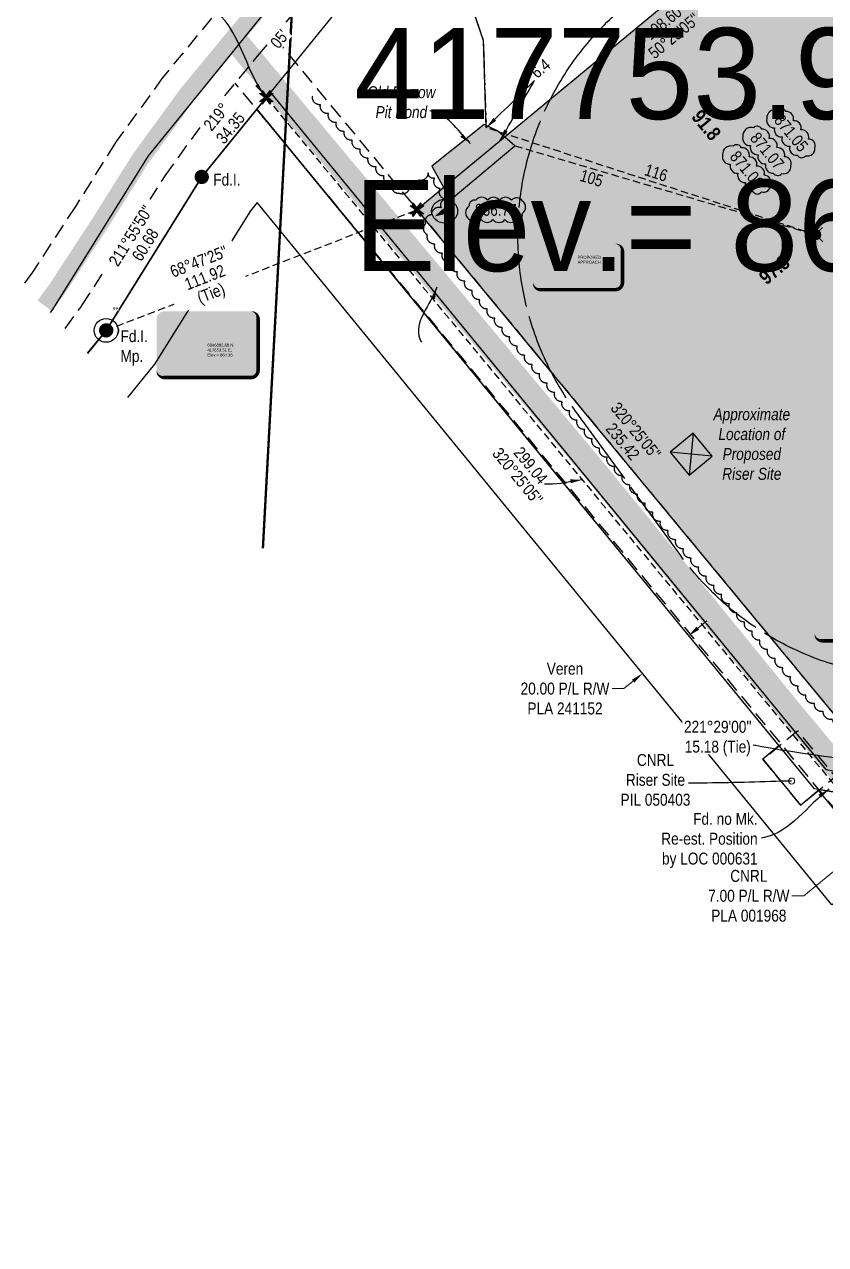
# Model space of a CAD drawing. Extents: x 414932 to 422828, y 6042137 to 6047669.
# Drawn here: x 419377 to 420049, y 6046112 to 6047135 of the extents above; entities that cross this region are included whole.
import ezdxf
from ezdxf.enums import TextEntityAlignment as Align

# ---------------------------------------------------------------- set-up
doc = ezdxf.new("R2018")
doc.units = 0
doc.header["$LTSCALE"] = 5
doc.header["$PDSIZE"] = 0.5
for name, pattern in [('0', [1, 1, 0]), ('DASHDOT2', [12.7, 6.35, -3.175, 0, -3.175]), ('foc-ACCESSROAD', [3.75, 2.5, -1.25]), ('foc-BUFFER', [16.75, 15, -1.75]), ('foc-TIELINE', [1.875, 1.25, -0.625]), ('foc-TOPO-ephemeral', [6.25, 3.125, -0.625, 0.625, -0.625, 0.625, -0.625])]:
    doc.linetypes.add(name, pattern=pattern)
doc.layers.get('Defpoints').update_dxf_attribs({"color": 9})
for name, color, linetype in [('35', 37, 'Continuous'), ('AS-ROADS', 254, 'Continuous'), ('AS-WILDLIFE', 131, 'DASHDOT2'), ('AUX-BUFFER', 7, 'foc-BUFFER'), ('C-RW', 13, 'Continuous'), ('DETAIL-T', 7, 'Continuous'), ('F-AR', 190, 'foc-ACCESSROAD'), ('F-RW', 190, 'Continuous'), ('F-WS', 190, 'foc-ACCESSROAD'), ('L-BD', 7, 'Continuous'), ('L-BD1', 253, 'Continuous'), ('L-MON', 1, 'Continuous'), ('L-TIE', 7, 'foc-TIELINE'), ('M-SURVEY1', 250, 'Continuous'), ('P-ELEVATION', 7, 'Continuous'), ('P-PROPOSED', 10, 'Continuous'), ('P-PROPOSED-H', 21, 'Continuous'), ('T-BUSH', 110, '0'), ('T-DRAW', 143, 'foc-TOPO-ephemeral'), ('T-TIE', 201, 'foc-TIELINE'), ('T-WATER', 160, 'Continuous'), ('T-WATER-H', 133, 'Continuous'), ('T-WATER-T', 170, 'Continuous')]:
    doc.layers.add(name, color=color, linetype=linetype)
for name, color, linetype, lineweight in [('AS-GENERAL', 48, 'Continuous', 18), ('C-RW-T', 13, 'Continuous', 9), ('F-AR-T', 190, 'Continuous', 9), ('F-RW-T', 190, 'Continuous', 9), ('F-WS-T', 190, 'Continuous', 9), ('M-DESIGN', 250, 'Continuous', 50), ('T-TIE-T', 201, 'Continuous', 18)]:
    doc.layers.add(name, color=color, linetype=linetype, lineweight=lineweight)
doc.styles.add('80', font='ARIALN.TTF', dxfattribs={"height": 10})
doc.styles.add('80CG', font='ARIALN.TTF', dxfattribs={"height": 10})
doc.styles.add('80L', font='ARIALN.TTF', dxfattribs={"height": 10})
doc.styles.add('BOLD', font='ARIALNB.TTF')
doc.styles.add('foc-LtypeFont', font='ARIALN.TTF', dxfattribs={"height": 7.35})
doc.styles.get("Standard").update_dxf_attribs({"font": 'ARIALN.TTF'})
doc.linetypes.add('foc-TOPO-flowdirection-NOLINE', pattern='A,0,[">",foc-LtypeFont,S=0.3,R=0,X=0,Y=-0.945],-20,[">",foc-LtypeFont,S=0.3,R=0,X=0,Y=-0.945],0', length=20)
doc.dimstyles.new('Compass 5 000', dxfattribs={"dimscale": 5, "dimtxt": 9, "dimasz": 2, "dimexe": 0.2, "dimexo": 0.0625, "dimgap": 0.5, "dimtad": 0, "dimtih": 1, "dimtoh": 1, "dimzin": 0, "dimdsep": 46, "dimtxsty": '80CG', "dimcen": 0.1, "dimse1": 1, "dimse2": 1, "dimclrd": 256, "dimclrt": 256, "dimaunit": 1, "dimadec": 4, "dimazin": 0, "dimtfac": 0.06, "dimtofl": 0, "dimtmove": 0, "dimatfit": 1, "dimfxl": 0.2, "dimtolj": 1, "dimtzin": 0, "dimlwd": -1, "dimarcsym": 0})

# ---------------------------------------------------------------- blocks, each defined once
blk = doc.blocks.new('*D70')
at = {"layer": 'Defpoints', "color": 0, "transparency": 16777216}
for p in [(419968.9, 6046610.3), (419955.4, 6046599.1), (420095, 6046457)]:
    blk.add_point(p, dxfattribs=at)
at = {"layer": 'F-RW-T', "transparency": 16777216}
for p, q in [((420102.7, 6046463.4), (420110.4, 6046469.7)), ((420073.7, 6046439.6), (420030.8, 6046404.3)), ((420030.8, 6046404.3), (420020.8, 6046404.3))]:
    blk.add_line(p, q, dxfattribs=at)
for points in [[(420101.6, 6046464.7), (420103.7, 6046462.1), (420095, 6046457)], [(420072.7, 6046440.9), (420074.8, 6046438.3), (420081.4, 6046445.9)]]:
    blk.add_solid(points, dxfattribs=at)
at = {"layer": 'F-RW-T', "transparency": 16777216, "insert": (419984.6, 6046404.3), "char_height": 10, "attachment_point": 5, "style": '80CG'}
blk.add_mtext('\\A1;CNRL\\P7.00 P/L R/W\\PPLA 001968', dxfattribs=at)
blk = doc.blocks.new('fdia')
at = {"color": 255, "const_width": 1}
blk.add_lwpolyline([(-0.5, 0, 1), (0.5, 0, 1)], format="xyb", close=True, dxfattribs=at)
blk = doc.blocks.new('Fdiaa')
blk.add_blockref('fdia', (0, 0))
blk = doc.blocks.new('fdib')
at = {"color": 1, "const_width": 1.6}
blk.add_lwpolyline([(-0.4, 0, 1), (0.4, 0, 1)], format="xyb", close=True, dxfattribs=at)
at = {"color": 1}
blk.add_circle((0, 0), 0.8, dxfattribs=at)
blk = doc.blocks.new('Fdibb')
blk.add_blockref('fdib', (0, 0))
blk = doc.blocks.new('fdicc')
for name in ['Fdibb', 'Fdiaa']:
    blk.add_blockref(name, (0, 0))
blk = doc.blocks.new('FDI')
blk.add_blockref('fdicc', (0, 0))
blk = doc.blocks.new('TEMP')
h = blk.add_hatch(color=255)
h.dxf.hatch_style = 1
h.paths.add_polyline_path([(0, 0.25), (-0.67, 1.15), (-0.67, 0.67), (-1.15, 0.67), (-0.25, 0), (-1.15, -0.67), (-0.67, -0.67), (-0.67, -1.15), (0, -0.25), (0.67, -1.15), (0.67, -0.67), (1.15, -0.67), (0.25, 0), (1.15, 0.67), (0.67, 0.67), (0.67, 1.15)])
h.paths.add_polyline_path([(0.57, 0.85), (0.57, 0.57), (0.85, 0.57), (0.08, 0), (0.85, -0.57), (0.57, -0.57), (0.57, -0.85), (0, -0.08), (-0.57, -0.85), (-0.57, -0.57), (-0.85, -0.57), (-0.08, 0), (-0.85, 0.57), (-0.57, 0.57), (-0.57, 0.85), (0, 0.08)], flags=16)
h = blk.add_hatch(color=1)
h.dxf.hatch_style = 1
h.paths.add_polyline_path([(0, 0.08), (-0.57, 0.85), (-0.57, 0.57), (-0.85, 0.57), (-0.08, 0), (-0.85, -0.57), (-0.57, -0.57), (-0.57, -0.85), (0, -0.08), (0.57, -0.85), (0.57, -0.57), (0.85, -0.57), (0.08, 0), (0.85, 0.57), (0.57, 0.57), (0.57, 0.85)])
at = {"color": 1}
for p, q in [((-0.08, 0), (0.08, 0)), ((0, 0.08), (0, -0.08))]:
    blk.add_line(p, q, dxfattribs=at)
at = {"color": 255, "flags": 128}
blk.add_lwpolyline([(-0.25, 0), (-1.15, 0.67), (-0.67, 0.67), (-0.67, 1.15), (0, 0.25), (0.67, 1.15), (0.67, 0.67), (1.15, 0.67), (0.25, 0), (1.15, -0.67), (0.67, -0.67), (0.67, -1.15), (0, -0.25), (-0.67, -1.15), (-0.67, -0.67), (-1.15, -0.67)], close=True, dxfattribs=at)
at = {"color": 1, "flags": 128}
blk.add_lwpolyline([(-0.08, 0), (-0.85, 0.57), (-0.57, 0.57), (-0.57, 0.85), (0, 0.08), (0.57, 0.85), (0.57, 0.57), (0.85, 0.57), (0.08, 0), (0.85, -0.57), (0.57, -0.57), (0.57, -0.85), (0, -0.08), (-0.57, -0.85), (-0.57, -0.57), (-0.85, -0.57)], close=True, dxfattribs=at)
blk = doc.blocks.new('*D78')
at = {"layer": 'C-RW-T', "transparency": 16777216}
for p, q in [((419941.8, 6046628.7), (419949.5, 6046635)), ((419879.9, 6046578), (419869.9, 6046578)), ((419887.7, 6046584.3), (419879.9, 6046578))]:
    blk.add_line(p, q, dxfattribs=at)
for points in [[(419940.7, 6046630), (419942.9, 6046627.4), (419934.1, 6046622.3)], [(419886.6, 6046585.6), (419888.7, 6046583.1), (419895.4, 6046590.7)]]:
    blk.add_solid(points, dxfattribs=at)
at = {"layer": 'Defpoints', "color": 0, "transparency": 16777216}
for p in [(419943.2, 6046611.2), (419895.4, 6046590.7), (419904.6, 6046579.5)]:
    blk.add_point(p, dxfattribs=at)
at = {"layer": 'C-RW-T', "transparency": 16777216, "insert": (419830.4, 6046578), "char_height": 10, "attachment_point": 5, "style": '80CG'}
blk.add_mtext('\\A1;Veren\\P20.00 P/L R/W\\PPLA 241152', dxfattribs=at)
blk = doc.blocks.new('WC')
at = {"layer": 'L-MON'}
h = blk.add_hatch(color=255, dxfattribs=at)
h.dxf.hatch_style = 1
edge = h.paths.add_edge_path()
edge.add_arc((0, 0), 0.9, 0, 360)
at = {"layer": 'L-MON', "color": 240, "flags": 128}
for points in [[(-0.62, 0.5), (-1.23, 1.12)], [(0.52, 0.61), (1.13, 1.21)], [(-1.18, -1.18), (-0.56, -0.57)], [(1.16, -1.18), (0.56, -0.57)]]:
    blk.add_lwpolyline(points, dxfattribs=at)
at = {"layer": 'L-MON', "color": 240}
for radius in [0.8, 0.373]:
    blk.add_circle((0, 0), radius, dxfattribs=at)
blk = doc.blocks.new('M-RISER')
at = {"layer": 'M-SURVEY1', "flags": 128}
blk.add_lwpolyline([(-5, 5), (-5, -5), (5, -5), (5, 5)], close=True, dxfattribs=at)
for points in [[(-5, 5), (5, -5)], [(-5, -5), (5, 5)]]:
    blk.add_lwpolyline(points, dxfattribs=at)
blk = doc.blocks.new('*U49')
at = {"layer": 'P-ELEVATION'}
h = blk.add_hatch(color=111, dxfattribs=at)
h.dxf.hatch_style = 1
edge = h.paths.add_edge_path()
edge.add_arc((-17.4, -4.5), 6.1, 215, 325)
edge.add_arc((-7.4, -4.5), 6.1, 215, 325)
edge.add_arc((2.6, -4.5), 6.1, 215, 325)
edge.add_arc((12.7, -4.5), 6.1, 215, 325)
edge.add_arc((18.1, -3.7), 4.32, 263.4336, 373.4336)
edge.add_arc((18.8, 2.3), 6.1, 305, 415)
edge.add_arc((17.5, 4.4), 5.69, 30.6955, 140.6955)
edge.add_arc((8.1, 4.5), 6.1, 35, 145)
edge.add_arc((-1.9, 4.5), 6.1, 35, 145)
edge.add_arc((-11.9, 4.5), 6.1, 35, 145)
edge.add_arc((-18, 3.8), 4.33, 75.4261, 185.4261)
edge.add_arc((-18.4, -2.3), 6.96, 125, 235)
at = {"color": 240, "flags": 128}
blk.add_lwpolyline([(-22.4, -8, 0.520567), (-12.3, -8, 0.520567), (-2.4, -8, 0.520567), (7.6, -8, 0.520567), (17.6, -8, 0.520567), (22.4, -2.7, 0.520567), (22.4, 7.3, 0.520567), (13.1, 8, 0.520567), (3.1, 8, 0.520567), (-6.9, 8, 0.520567), (-16.9, 8, 0.520567), (-22.4, 3.4, 0.520567)], format="xyb", close=True, dxfattribs=at)
at = {"layer": 'P-ELEVATION', "color": 240, "flags": 128}
blk.add_lwpolyline([(0, 0, 12.5, 0, 0), (-14.5, 4.4, 0, 0, 0)], format="xyseb", dxfattribs=at)
at = {"layer": 'P-ELEVATION', "color": 240, "style": '80'}
blk.add_attdef('ELEVATION', text='', height=10, dxfattribs=at).set_placement((0, 0), align=Align.MIDDLE_CENTER)
blk = doc.blocks.new('*U50')
at = {"layer": 'P-ELEVATION'}
h = blk.add_hatch(color=111, dxfattribs=at)
h.dxf.hatch_style = 1
edge = h.paths.add_edge_path()
edge.add_arc((-17.4, -4.5), 6.1, 215, 325)
edge.add_arc((-7.4, -4.5), 6.1, 215, 325)
edge.add_arc((2.6, -4.5), 6.1, 215, 325)
edge.add_arc((12.7, -4.5), 6.1, 215, 325)
edge.add_arc((18.1, -3.7), 4.32, 263.4336, 373.4336)
edge.add_arc((18.8, 2.3), 6.1, 305, 415)
edge.add_arc((17.5, 4.4), 5.69, 30.6955, 140.6955)
edge.add_arc((8.1, 4.5), 6.1, 35, 145)
edge.add_arc((-1.9, 4.5), 6.1, 35, 145)
edge.add_arc((-11.9, 4.5), 6.1, 35, 145)
edge.add_arc((-18, 3.8), 4.33, 75.4261, 185.4261)
edge.add_arc((-18.4, -2.3), 6.96, 125, 235)
at = {"color": 240, "flags": 128}
blk.add_lwpolyline([(-22.4, -8, 0.520567), (-12.3, -8, 0.520567), (-2.4, -8, 0.520567), (7.6, -8, 0.520567), (17.6, -8, 0.520567), (22.4, -2.7, 0.520567), (22.4, 7.3, 0.520567), (13.1, 8, 0.520567), (3.1, 8, 0.520567), (-6.9, 8, 0.520567), (-16.9, 8, 0.520567), (-22.4, 3.4, 0.520567)], format="xyb", close=True, dxfattribs=at)
at = {"layer": 'P-ELEVATION', "color": 240, "flags": 128}
blk.add_lwpolyline([(0, 0, 12.5, 0, 0), (-14.5, 4.4, 0, 0, 0)], format="xyseb", dxfattribs=at)
at = {"layer": 'P-ELEVATION', "color": 240, "style": '80'}
blk.add_attdef('ELEVATION', text='', height=10, dxfattribs=at).set_placement((0, 0), align=Align.MIDDLE_CENTER)
blk = doc.blocks.new('*U51')
at = {"layer": 'P-ELEVATION'}
h = blk.add_hatch(color=111, dxfattribs=at)
h.dxf.hatch_style = 1
edge = h.paths.add_edge_path()
edge.add_arc((-17.4, -4.5), 6.1, 215, 325)
edge.add_arc((-7.4, -4.5), 6.1, 215, 325)
edge.add_arc((2.6, -4.5), 6.1, 215, 325)
edge.add_arc((12.7, -4.5), 6.1, 215, 325)
edge.add_arc((18.1, -3.7), 4.32, 263.4336, 373.4336)
edge.add_arc((18.8, 2.3), 6.1, 305, 415)
edge.add_arc((17.5, 4.4), 5.69, 30.6955, 140.6955)
edge.add_arc((8.1, 4.5), 6.1, 35, 145)
edge.add_arc((-1.9, 4.5), 6.1, 35, 145)
edge.add_arc((-11.9, 4.5), 6.1, 35, 145)
edge.add_arc((-18, 3.8), 4.33, 75.4261, 185.4261)
edge.add_arc((-18.4, -2.3), 6.96, 125, 235)
at = {"color": 240, "flags": 128}
blk.add_lwpolyline([(-22.4, -8, 0.520567), (-12.3, -8, 0.520567), (-2.4, -8, 0.520567), (7.6, -8, 0.520567), (17.6, -8, 0.520567), (22.4, -2.7, 0.520567), (22.4, 7.3, 0.520567), (13.1, 8, 0.520567), (3.1, 8, 0.520567), (-6.9, 8, 0.520567), (-16.9, 8, 0.520567), (-22.4, 3.4, 0.520567)], format="xyb", close=True, dxfattribs=at)
at = {"layer": 'P-ELEVATION', "color": 240, "flags": 128}
blk.add_lwpolyline([(0, 0, 12.5, 0, 0), (-14.5, 4.4, 0, 0, 0)], format="xyseb", dxfattribs=at)
at = {"layer": 'P-ELEVATION', "color": 240, "style": '80'}
blk.add_attdef('ELEVATION', text='', height=10, dxfattribs=at).set_placement((0, 0), align=Align.MIDDLE_CENTER)
blk = doc.blocks.new('Induction_Bend_No')
at = {"layer": 'P-ELEVATION'}
h = blk.add_hatch(color=111, dxfattribs=at)
h.dxf.hatch_style = 1
edge = h.paths.add_edge_path()
edge.add_ellipse((0, 0), major_axis=(-10.9, 0), ratio=0.913794, start_angle=0, end_angle=360)
at = {"layer": 'P-ELEVATION', "color": 7, "flags": 128}
blk.add_lwpolyline([(0, 0, 5, 0, 0), (-8.5, -4.5, 0, 0, 0)], format="xyseb", dxfattribs=at)
at = {"layer": 'P-ELEVATION', "color": 7}
blk.add_ellipse((0, 0), major_axis=(-10.9, 0), ratio=0.913794, dxfattribs=at)
at = {"layer": 'P-ELEVATION', "style": '80'}
blk.add_attdef('BEND', text='', height=10, dxfattribs=at).set_placement((0, 0), align=Align.MIDDLE_CENTER)
blk = doc.blocks.new('*U46')
at = {"layer": 'P-ELEVATION'}
h = blk.add_hatch(color=111, dxfattribs=at)
h.dxf.hatch_style = 1
edge = h.paths.add_edge_path()
edge.add_arc((-17.4, -4.5), 6.1, 215, 325)
edge.add_arc((-7.4, -4.5), 6.1, 215, 325)
edge.add_arc((2.6, -4.5), 6.1, 215, 325)
edge.add_arc((12.7, -4.5), 6.1, 215, 325)
edge.add_arc((18.1, -3.7), 4.32, 263.4336, 373.4336)
edge.add_arc((18.8, 2.3), 6.1, 305, 415)
edge.add_arc((17.5, 4.4), 5.69, 30.6955, 140.6955)
edge.add_arc((8.1, 4.5), 6.1, 35, 145)
edge.add_arc((-1.9, 4.5), 6.1, 35, 145)
edge.add_arc((-11.9, 4.5), 6.1, 35, 145)
edge.add_arc((-18, 3.8), 4.33, 75.4261, 185.4261)
edge.add_arc((-18.4, -2.3), 6.96, 125, 235)
at = {"color": 240, "flags": 128}
blk.add_lwpolyline([(-22.4, -8, 0.520567), (-12.3, -8, 0.520567), (-2.4, -8, 0.520567), (7.6, -8, 0.520567), (17.6, -8, 0.520567), (22.4, -2.7, 0.520567), (22.4, 7.3, 0.520567), (13.1, 8, 0.520567), (3.1, 8, 0.520567), (-6.9, 8, 0.520567), (-16.9, 8, 0.520567), (-22.4, 3.4, 0.520567)], format="xyb", close=True, dxfattribs=at)
at = {"layer": 'P-ELEVATION', "color": 240, "flags": 128}
blk.add_lwpolyline([(0, 0, 12.5, 0, 0), (-14.5, 4.4, 0, 0, 0)], format="xyseb", dxfattribs=at)
at = {"layer": 'P-ELEVATION', "color": 240, "style": '80'}
blk.add_attdef('ELEVATION', text='', height=10, dxfattribs=at).set_placement((0, 0), align=Align.MIDDLE_CENTER)
blk = doc.blocks.new('*U47')
h = blk.add_hatch(color=255)
edge = h.paths.add_edge_path()
edge.add_line((-31.5, -20), (31.5, -20))
edge.add_arc((31.5, -14), 6, 270, 360)
edge.add_line((37.5, -14), (37.5, 12.5))
edge.add_arc((31.5, 12.5), 6, 0, 90)
edge.add_line((31.5, 18.5), (-31.5, 18.5))
edge.add_arc((-31.5, 12.5), 6, 90, 180)
edge.add_line((-37.5, 12.5), (-37.5, -14))
edge.add_arc((-31.5, -14), 6, 180, 270)
at = {"color": 1, "flags": 128}
blk.add_lwpolyline([(-31.5, -20, 3, 3, 0), (31.5, -20, 3, 3, 0.414214), (37.5, -14, 3, 3, 0), (37.5, 12.5, 3, 0, 0.414214), (31.5, 18.5, 0, 0, 0), (-31.5, 18.5, 0, 0, 0.414214), (-37.5, 12.5, 0, 0, 0), (-37.5, -14, 0, 3, 0.414214)], format="xyseb", close=True, dxfattribs=at)
for points in [[(-62.1, -35.8, 0, 7.5, 0), (0, 0, 0, 0, 0)], [(0.8, -14.8, 0, 7.5, 0), (0, 0, 0, 0, 0)]]:
    blk.add_lwpolyline(points, format="xyseb", dxfattribs=at)
at = {"color": 1, "lineweight": 30, "flags": 104}
blk.add_attdef('ENTER_TEXT', text='', height=10, dxfattribs=at).set_placement((0, 0), align=Align.MIDDLE_CENTER)
blk = doc.blocks.new('*U48')
h = blk.add_hatch(color=255)
edge = h.paths.add_edge_path()
edge.add_line((-31.5, -20), (31.5, -20))
edge.add_arc((31.5, -14), 6, 270, 360)
edge.add_line((37.5, -14), (37.5, 12.5))
edge.add_arc((31.5, 12.5), 6, 0, 90)
edge.add_line((31.5, 18.5), (-31.5, 18.5))
edge.add_arc((-31.5, 12.5), 6, 90, 180)
edge.add_line((-37.5, 12.5), (-37.5, -14))
edge.add_arc((-31.5, -14), 6, 180, 270)
at = {"color": 1, "flags": 128}
blk.add_lwpolyline([(-31.5, -20, 3, 3, 0), (31.5, -20, 3, 3, 0.414214), (37.5, -14, 3, 3, 0), (37.5, 12.5, 3, 0, 0.414214), (31.5, 18.5, 0, 0, 0), (-31.5, 18.5, 0, 0, 0.414214), (-37.5, 12.5, 0, 0, 0), (-37.5, -14, 0, 3, 0.414214)], format="xyseb", close=True, dxfattribs=at)
for points in [[(-60.2, -34.5, 0, 7.5, 0), (0, 0, 0, 0, 0)], [(0.8, -14.8, 0, 7.5, 0), (0, 0, 0, 0, 0)]]:
    blk.add_lwpolyline(points, format="xyseb", dxfattribs=at)
at = {"color": 1, "lineweight": 30, "flags": 104}
blk.add_attdef('ENTER_TEXT', text='', height=10, dxfattribs=at).set_placement((0, 0), align=Align.MIDDLE_CENTER)
blk = doc.blocks.new('*U82')
at = {"layer": '35', "color": 3}
blk.add_circle((0, 0), 10, dxfattribs=at)
at = {"layer": '35', "color": 3, "lineweight": 30, "flags": 104}
blk.add_attdef('RP', text='', height=10, dxfattribs=at).set_placement((5.4, 19.4), align=Align.MIDDLE_CENTER)
blk = doc.blocks.new('*U83')
h = blk.add_hatch(color=254)
edge = h.paths.add_edge_path()
edge.add_line((-36.5, -28.5), (36.5, -28.5))
edge.add_arc((36.5, -22.5), 6, 270, 360)
edge.add_line((42.5, -22.5), (42.5, 21))
edge.add_arc((36.5, 21), 6, 0, 90)
edge.add_line((36.5, 27), (-36.5, 27))
edge.add_arc((-36.5, 21), 6, 90, 180)
edge.add_line((-42.5, 21), (-42.5, -22.5))
edge.add_arc((-36.5, -22.5), 6, 180, 270)
at = {"color": 1, "flags": 128}
blk.add_lwpolyline([(-36.5, -28.5, 3, 3, 0), (36.5, -28.5, 3, 3, 0.414214), (42.5, -22.5, 3, 3, 0), (42.5, 21, 3, 0, 0.414214), (36.5, 27, 0, 0, 0), (-36.5, 27, 0, 0, 0.414214), (-42.5, 21, 0, 0, 0), (-42.5, -22.5, 0, 3, 0.414214)], format="xyseb", close=True, dxfattribs=at)
blk.add_lwpolyline([(-5.1, -25.8, 0, 10, 0), (0, 0, 5, 5, 0)], format="xyseb", dxfattribs=at)
at = {"color": 1, "lineweight": 30, "flags": 104}
blk.add_attdef('ENTER_TEXT', text='', height=10, dxfattribs=at).set_placement((-0.3, 0), align=Align.MIDDLE_CENTER)

msp = doc.modelspace()

# ---------------------------------------------------------------- hatches: boundary and pattern name
at = {"layer": 'P-PROPOSED-H'}
h = msp.add_hatch(color=256, dxfattribs=at)
h.dxf.hatch_style = 1
h.paths.add_polyline_path([(420088.74, 6047295.807), (419706.254, 6046979.586), (420081.07, 6046526.228), (420498.684, 6046799.959)])
at = {"layer": 'T-WATER-H'}
h = msp.add_hatch(color=256, dxfattribs=at)
h.dxf.hatch_style = 1
h.paths.add_polyline_path([(419788.43, 6047033.197), (419773.735, 6047045.82), (419762.567, 6047050.877), (419718.572, 6047016.107), (419728.792, 6046997.992), (419733.272, 6046987.147)])

# ---------------------------------------------------------------- linework, layer by layer
at = {"layer": 'AS-ROADS', "flags": 128}
for points, const_width in [([(419394.005, 6046898.963), (419404.282, 6046913.012), (419440.742, 6046968.807), (419474.202, 6047022.057), (419513.362, 6047075.857), (419553.2, 6047124.21), (419594.975, 6047173.62), (419637.212, 6047224.225), (419680.242, 6047273.767), (419723.512, 6047322.867), (419768.407, 6047370.722), (419814.507, 6047416.025), (419862.347, 6047459.737), (419906.885, 6047505.907), (419947.92, 6047554.557), (419988.302, 6047602.99), (420008.441, 6047627.64)], 14.993), ([(420376.725, 6046128.893), (420304.117, 6046216.905), (420163.512, 6046385.35), (420068.13, 6046500.585), (420016.73, 6046562.397), (419859.835, 6046755.345), (419552.516, 6047123.38)], 19.991)]:
    msp.add_lwpolyline(points, dxfattribs=dict(at, const_width=const_width))
at = {"layer": 'AS-WILDLIFE', "const_width": 1.999, "flags": 128}
msp.add_lwpolyline([(419624.814, 6047652.236), (419626.027, 6047601.929), (419576.987, 6046695.729)], dxfattribs=at)
at = {"layer": 'AUX-BUFFER', "color": 251, "linetype": 'foc-BUFFER', "flags": 128}
msp.add_lwpolyline([(420390.872, 6046951.772, -0.32362003), (420317.3, 6046668.357), (420288.411, 6046644.474, -0.4323697), (419927.16, 6046689.995), (419838.751, 6046811.441, -0.39628757), (419881.552, 6047151.101), (419910.44, 6047174.985, -0.4323697), (420271.691, 6047129.463), (420360.1, 6047008.017, -0.0347018), (420378.499, 6046978.662, -0.0347018)], format="xyb", dxfattribs=at)
at = {"layer": 'C-RW'}
for points in [[(419429.741, 6046859.272), (419445.515, 6046878.402), (419525.707, 6047007.082), (419571.8, 6047063.811), (420009.706, 6046529.96), (419996.263, 6046518.854), (420028.025, 6046480.409), (420043.675, 6046493.337), (420097.941, 6046484.395), (420690.812, 6046865.957)], [(420718.21, 6046824.157), (420054.154, 6046396.78), (419572.088, 6046985.562), (419566.479, 6046978.673), (419486.163, 6046850.084), (419463.285, 6046822.016)]]:
    msp.add_lwpolyline(points, dxfattribs=at)
at = {"layer": 'F-AR'}
for points in [[(419411.087, 6046879.99), (419424.451, 6046898.259, 0.01318561), (419425.201, 6046899.343), (419461.661, 6046955.138, 0.00444919), (419461.901, 6046955.512), (419494.907, 6047008.041), (419533.125, 6047060.546), (419572.385, 6047108.198), (419614.057, 6047157.486, 0.00158672)], [(419533.914, 6047140.1), (419494.076, 6047091.747, 0.01498852), (419493.159, 6047090.563), (419453.999, 6047036.763, 0.01704777), (419453.044, 6047035.352), (419419.702, 6046982.291), (419383.724, 6046927.234), (419376.923, 6046917.936)]]:
    msp.add_lwpolyline(points, format="xyb", dxfattribs=at)
for points in [[(419586.321, 6047124.681), (420084.857, 6046521.668), (420396.32, 6046145.1)], [(420357.809, 6046113.248), (420046.339, 6046489.824), (419553.776, 6047085.612)]]:
    msp.add_lwpolyline(points, dxfattribs=at)
at = {"layer": 'F-RW'}
for points in [[(419398.921, 6046893.503), (419400.892, 6046895.93), (419480.984, 6047024.654), (419542.722, 6047100.835), (419574.875, 6047140.51), (419654.593, 6047238.879), (419812.24, 6047403.1), (419831.382, 6047423.04), (419865.801, 6047459.088), (419887.156, 6047481.019), (419904.906, 6047499.248), (420009.214, 6047627.009)], [(420045.21, 6047597.626), (419947.33, 6047477.147), (419921.782, 6047450.825), (419696.662, 6047217.487), (419696.662, 6047217.487), (419525.707, 6047007.082), (419525.707, 6047007.082), (419445.515, 6046878.402), (419429.854, 6046859.147)], [(420369.637, 6046123.03), (420068.514, 6046489.244), (420042.322, 6046493.56), (420049.322, 6046485.043), (420356.158, 6046111.882)]]:
    msp.add_lwpolyline(points, dxfattribs=at)
at = {"layer": 'F-RW', "flags": 128}
msp.add_lwpolyline([(420690.501, 6046866.431), (420097.941, 6046484.395), (420039.74, 6046493.986), (419571.8, 6047063.811), (419583.27, 6047077.928), (420049.085, 6046510.174), (420094.131, 6046502.75), (420680.912, 6046881.061)], dxfattribs=at)
at = {"layer": 'F-WS', "flags": 128}
msp.add_lwpolyline([(420041.803, 6046491.417), (420028.224, 6046480.208), (419996.395, 6046518.764), (420010.054, 6046530.04), (420019.687, 6046537.991), (420023.544, 6046541.174), (420025.314, 6046542.636), (420052.248, 6046510.006), (420057.141, 6046504.078), (420051.419, 6046499.356), (420044.403, 6046493.564), (420041.803, 6046491.417)], close=True, dxfattribs=at)
at = {"layer": 'L-TIE'}
msp.add_lwpolyline([(419579.835, 6047073.701), (420055.937, 6046497.802), (420367.429, 6046121.204)], dxfattribs=at)
at = {"layer": 'L-TIE', "flags": 128}
msp.add_lwpolyline([(419445.515, 6046878.402), (419706.254, 6046979.586)], dxfattribs=at)
at = {"layer": 'P-PROPOSED', "flags": 128}
msp.add_lwpolyline([(420088.74, 6047295.807), (419706.254, 6046979.586), (420081.07, 6046526.228), (420498.684, 6046799.959)], close=True, dxfattribs=at)
at = {"layer": 'T-BUSH', "flags": 128}
msp.add_lwpolyline([(420668.327, 6046900.283, -0.52056705), (420659.945, 6046894.837, -0.52056705), (420651.564, 6046889.391, -0.52056705), (420643.182, 6046883.944, -0.52056705), (420634.801, 6046878.498, -0.52056705), (420626.42, 6046873.052, -0.52056705), (420618.038, 6046867.606, -0.52056705), (420609.657, 6046862.16, -0.52056705), (420601.275, 6046856.714, -0.52056705), (420592.894, 6046851.268, -0.52056705), (420584.512, 6046845.821, -0.52056705), (420576.131, 6046840.375, -0.52056705), (420567.75, 6046834.929, -0.52056705), (420559.368, 6046829.483, -0.52056705), (420550.987, 6046824.037, -0.52056705), (420542.605, 6046818.591, -0.52056705), (420534.224, 6046813.145, -0.52056705), (420525.842, 6046807.699, -0.52056705), (420517.461, 6046802.252, -0.52056705), (420509.079, 6046796.806, -0.52056705), (420500.698, 6046791.36, -0.52056705), (420492.317, 6046785.914, -0.52056705), (420483.935, 6046780.468, -0.52056705), (420475.554, 6046775.022, -0.52056705), (420467.163, 6046769.59, -0.52056705), (420458.744, 6046764.202, -0.52056705), (420450.326, 6046758.813, -0.52056705), (420441.907, 6046753.425, -0.52056705), (420433.488, 6046748.036, -0.52056705), (420425.07, 6046742.648, -0.52056705), (420416.651, 6046737.259, -0.52056705), (420408.233, 6046731.871, -0.52056705), (420399.814, 6046726.482, -0.52056705), (420391.395, 6046721.094, -0.52056705), (420382.977, 6046715.705, -0.52056705), (420374.558, 6046710.317, -0.52056705), (420366.14, 6046704.928, -0.52056705), (420357.721, 6046699.54, -0.52056705), (420349.302, 6046694.151, -0.52056705), (420340.884, 6046688.763, -0.52056705), (420332.465, 6046683.374, -0.52056705), (420324.046, 6046677.986, -0.52056705), (420315.628, 6046672.597, -0.52056705), (420307.209, 6046667.209, -0.52056705), (420298.791, 6046661.821, -0.52056705), (420290.372, 6046656.432, -0.52056705), (420281.953, 6046651.044, -0.52056705), (420273.535, 6046645.655, -0.52056705), (420265.116, 6046640.267, -0.52056705), (420256.698, 6046634.878, -0.52056705), (420248.279, 6046629.49, -0.52056705), (420239.86, 6046624.101, -0.52056705), (420231.35, 6046618.861, -0.52056705), (420222.79, 6046613.7, -0.52056705), (420214.23, 6046608.539, -0.52056705), (420205.67, 6046603.377, -0.52056705), (420197.11, 6046598.216, -0.52056705), (420188.55, 6046593.055, -0.52056705), (420179.99, 6046587.894, -0.52056705), (420171.43, 6046582.733, -0.52056705), (420162.871, 6046577.572, -0.52056705), (420154.311, 6046572.411, -0.52056705), (420145.751, 6046567.25, -0.52056705), (420137.191, 6046562.088, -0.52056705), (420128.631, 6046556.927, -0.52056705), (420120.071, 6046551.766, -0.52056705), (420110.977, 6046547.752, -0.52056705), (420101.519, 6046544.518, -0.52056705), (420092.061, 6046541.284, -0.52056705), (420082.282, 6046541.753, -0.52056705), (420072.683, 6046544.342, -0.52056705), (420063.343, 6046547.901, -0.52056705), (420054.555, 6046552.369, -0.52056705), (420047.088, 6046559.014, -0.52056705), (420039.621, 6046565.659, -0.52056705), (420032.424, 6046572.565, -0.52056705), (420026.009, 6046580.231, -0.52056705), (420019.594, 6046587.896, -0.52056705), (420013.179, 6046595.561, -0.52056705), (420006.764, 6046603.227, -0.52056705), (420000.349, 6046610.892, -0.52056705), (419993.934, 6046618.557, -0.52056705), (419987.519, 6046626.223, -0.52056705), (419981.104, 6046633.888, -0.52056705), (419974.689, 6046641.553, -0.52056705), (419968.274, 6046649.219, -0.52056705), (419961.859, 6046656.884, -0.52056705), (419955.444, 6046664.549, -0.52056705), (419949.029, 6046672.215, -0.52056705), (419942.614, 6046679.88, -0.52056705), (419936.199, 6046687.545, -0.52056705), (419929.785, 6046695.211, -0.52056705), (419923.37, 6046702.876, -0.52056705), (419916.955, 6046710.541, -0.52056705), (419910.54, 6046718.207, -0.52056705), (419904.125, 6046725.872, -0.52056705), (419897.71, 6046733.537, -0.52056705), (419891.295, 6046741.203, -0.52056705), (419884.88, 6046748.868, -0.52056705), (419878.465, 6046756.533, -0.52056705), (419872.05, 6046764.199, -0.52056705), (419865.767, 6046771.972, -0.52056705), (419859.484, 6046779.746, -0.52056705), (419853.201, 6046787.52, -0.52056705), (419846.918, 6046795.294, -0.52056705), (419840.634, 6046803.068, -0.52056705), (419834.351, 6046810.841, -0.52056705), (419828.068, 6046818.615, -0.52056705), (419821.785, 6046826.389, -0.52056705), (419815.502, 6046834.163, -0.52056705), (419809.219, 6046841.937, -0.52056705), (419802.936, 6046849.71, -0.52056705), (419796.653, 6046857.484, -0.52056705), (419790.37, 6046865.258, -0.52056705), (419784.087, 6046873.032, -0.52056705), (419777.804, 6046880.806, -0.52056705), (419771.521, 6046888.58, -0.52056705), (419765.238, 6046896.353, -0.52056705), (419758.955, 6046904.127, -0.52056705), (419752.672, 6046911.901, -0.52056705), (419746.389, 6046919.675, -0.52056705), (419740.106, 6046927.449, -0.52056705), (419733.823, 6046935.223, -0.52056705), (419727.54, 6046942.996, -0.52056705), (419721.257, 6046950.77, -0.52056705), (419714.974, 6046958.544, -0.52056705), (419713.682, 6046968.1, -0.52056705), (419718.583, 6046975.563, -0.52056705), (419726.714, 6046981.376, -0.52056705), (419730.192, 6046988.32, -0.52056705), (419725.635, 6046997.216, -0.52056705), (419721.078, 6047006.112, -0.52056705), (419715.536, 6047010.573, -0.52056705), (419707.641, 6047004.443, -0.52056705), (419699.747, 6046998.312, -0.52056705), (419691.936, 6046993.116, -0.52056705), (419685.272, 6047000.566, -0.52056705), (419678.608, 6047008.016, -0.52056705), (419671.944, 6047015.466, -0.52056705), (419665.28, 6047022.915, -0.52056705), (419658.616, 6047030.365, -0.52056705), (419651.952, 6047037.815, -0.52056705), (419645.288, 6047045.265, -0.52056705), (419638.624, 6047052.715, -0.52056705), (419631.96, 6047060.164, -0.52056705), (419625.296, 6047067.614, -0.52056705), (419618.78, 6047074.899, -0.52056705)], format="xyb", dxfattribs=at)
at = {"layer": 'T-DRAW', "linetype": 'foc-TOPO-flowdirection-NOLINE', "flags": 128}
msp.add_lwpolyline([(419764.335, 6047048.297), (419763.082, 6047084.62), (419761.957, 6047121.282), (419745.005, 6047171.99)], dxfattribs=at)
at = {"layer": 'T-DRAW', "flags": 128}
msp.add_lwpolyline([(419745.005, 6047171.99), (419761.957, 6047121.282), (419763.082, 6047084.62), (419764.335, 6047048.297)], dxfattribs=at)
at = {"layer": 'T-TIE', "flags": 128}
for points in [[(420040.777, 6046958.51), (419764.335, 6047048.297)], [(419788.43, 6047033.197), (420040.777, 6046958.51)]]:
    msp.add_lwpolyline(points, dxfattribs=at)
at = {"layer": 'T-WATER', "flags": 128}
msp.add_lwpolyline([(419788.43, 6047033.197), (419773.735, 6047045.82), (419762.567, 6047050.877), (419718.572, 6047016.107), (419728.792, 6046997.992), (419733.272, 6046987.147)], close=True, dxfattribs=at)

# ---------------------------------------------------------------- block references
at = {"xscale": 0.9991200034306387, "yscale": 0.9991200034306387, "zscale": 0.9991200034306387, "rotation": 309.5819444444444}
for name, p, values in [('*U51', (420020.209, 6047043.815), {'ELEVATION': '871.05'}), ('*U50', (420000.038, 6047028.919), {'ELEVATION': '871.07'}), ('*U49', (419983.053, 6047013.398), {'ELEVATION': '871.09'})]:
    msp.add_blockref(name, p, dxfattribs=at).add_auto_attribs(values)
for name, p, xscale, yscale, zscale, values in [('Induction_Bend_No', (419729.451, 6046978.335), 0.9995439999999992, 0.9995439999999992, 0.9995439999999992, {'BEND': '4'}), ('*U46', (419772.399, 6046979.449), 0.9991200034306381, 0.9991200034306381, 0.9991200034306381, {'ELEVATION': '866.77'})]:
    msp.add_blockref(name, p, dxfattribs=dict(xscale=xscale, yscale=yscale, zscale=zscale)).add_auto_attribs(values)
ref = msp.add_blockref('*U47', (419841.12, 6046932.508), dxfattribs=dict(xscale=0.9995439999999992, yscale=0.9995439999999992, zscale=0.9995439999999992))
lines = msp.add_mtext('PROPOSED\\PAPPROACH', dxfattribs={"color": 1, "insert": (419840.994, 6046940.922), "char_height": 2.5, "attachment_point": 1})
ref.add_attrib('ENTER_TEXT', '', (419840.994, 6046940.922), dxfattribs={"flags": 104}).embed_mtext(lines)
ref = msp.add_blockref('*U48', (420077.248, 6046638.175), dxfattribs=dict(xscale=0.9995439999999992, yscale=0.9995439999999992, zscale=0.9995439999999992))
lines = msp.add_mtext('PROPOSED\\PAPPROACH', dxfattribs={"color": 1, "insert": (420077.122, 6046646.589), "char_height": 2.5, "attachment_point": 1})
ref.add_attrib('ENTER_TEXT', '', (420077.122, 6046646.589), dxfattribs={"flags": 104}).embed_mtext(lines)
at = {"layer": 'DETAIL-T'}
ref = msp.add_blockref('*U83', (419653.692, 6047259.511), dxfattribs=at)
lines = msp.add_mtext('6047018.32 N.\\P417753.93 E.\\PElev.= 863.66', dxfattribs={"layer": '0', "color": 1, "insert": (419653.692, 6047259.511), "char_height": 76.47059, "attachment_point": 1})
ref.add_attrib('ENTER_TEXT', '', (419653.692, 6047259.511), dxfattribs={"flags": 104}).embed_mtext(lines)
at = {"layer": 'L-MON', "xscale": 4.997719999999997, "yscale": 4.997719999999997, "zscale": 4.997719999999997}
for name, p in [('TEMP', (419579.835, 6047073.701)), ('FDI', (419525.707, 6047007.082)), ('TEMP', (419706.254, 6046979.586)), ('WC', (420040.777, 6046958.51))]:
    msp.add_blockref(name, p, dxfattribs=at)
at = {"layer": 'M-DESIGN', "xscale": 2.498859999999999, "yscale": 2.498859999999999, "zscale": 2.498859999999999, "rotation": 219.4057269613694}
msp.add_blockref('M-RISER', (419936.33, 6046774.555, 2178.614), dxfattribs=at)

# ---------------------------------------------------------------- texts
at = {"insert": (419955.084, 6046813.071), "char_height": 9.9912, "attachment_point": 1, "style": '80L'}
msp.add_mtext_dynamic_manual_height_columns('\\pxqc;{\\fArial Narrow|b0|i1|c0|p34;Approximate Location of Proposed Riser Site}', width=64.06813, gutter_width=49.956, heights=[0], dxfattribs=at)
at = {"layer": 'L-BD', "style": '80L'}
for s, height, rotation, p in [('198.60', 9.9954, 39.5824, (419912.708, 6047136.308)), ("50°25'05''", 9.9954, 39.5824, (419921.784, 6047125.33)), ('34.35', 9.9954, 50.906, (419549.704, 6047048.121)), ("320°25'05''", 9.99544, 309.582, (419790.707, 6046756.135)), ('299.04', 9.9954, 309.582, (419801.685, 6046765.211))]:
    msp.add_text(s, height=height, rotation=rotation, dxfattribs=at).set_placement(p, align=Align.MIDDLE)
at = {"layer": 'L-BD', "color": 3, "char_height": 11.9848, "width": 26.23957, "attachment_point": 1, "line_spacing_factor": 1.010232, "style": 'BOLD', "bg_fill": 1, "box_fill_scale": 1.1, "bg_fill_color": 21, "bg_fill_transparency": 0}
for s, insert, rotation in [('\\pxqc;91.8', (419945.27, 6047064.474), 309.582351), ('\\pxqc;97.8', (419991.984, 6046925.389), 39.582351)]:
    msp.add_mtext(s, dxfattribs=dict(at, insert=insert, rotation=rotation))
at = {"layer": 'L-BD1'}
for s, rotation, p in [('60.68', 58.06912, (419478.241, 6046950.266)), ('320°25\'05"', 309.583673, (419889.838, 6046794.316)), ('235.42', 309.583673, (419878.861, 6046785.24))]:
    msp.add_text(s, height=9.9954, rotation=rotation, dxfattribs=at).set_placement(p, align=Align.MIDDLE_CENTER)
at = {"layer": 'T-TIE-T', "style": '80L'}
for s, rotation, p in [('6.4', 39.582351, (419809.885, 6047098.049)), ('105', 343.5128, (419852.744, 6047006.031)), ('116', 342.0064, (419906.944, 6047010.58))]:
    msp.add_text(s, height=9.9954, rotation=rotation, dxfattribs=at).set_placement(p, align=Align.MIDDLE)
at = {"layer": 'T-WATER-T', "insert": (419658.643, 6047083.091), "char_height": 9.99544, "attachment_point": 1, "style": '80L'}
msp.add_mtext_dynamic_manual_height_columns('\\pxqc;{\\fArial Narrow|b0|i1|c0|p34;Old Borrow Pit Pond}', width=68.99256, gutter_width=49.977, heights=[0], dxfattribs=at)

# ---------------------------------------------------------------- dimensions: what is measured, and where the dimension line sits
at = {"layer": 'F-RW-T'}
dim = msp.add_linear_dim(base=(420094.952, 6046457.043), p1=(419955.416, 6046599.143), p2=(419968.923, 6046610.254), angle=39.439998, text='CNRL\\P7.00 P/L R/W\\PPLA 001968', dimstyle='Compass 5 000', dxfattribs=at)
dim.commit()
dim.dimension.update_dxf_attribs({"geometry": '*D70', "text_midpoint": (419984.58, 6046404.299), "dimtype": 161})

# ---------------------------------------------------------------- leaders
at = {"layer": 'AS-GENERAL', "path_type": 1}
msp.add_leader([(419722.788, 6046914.605), (419708.671, 6046871.21), (419709.898, 6046868.62)], dimstyle='Compass 5 000', override={"dimgap": 0.5, "dimtad": 0}, dxfattribs=at)
at = {"layer": 'L-BD', "path_type": 1}
msp.add_leader([(419844.86, 6046753.123), (419816.329, 6046749.405), (419813.351, 6046749.54)], dimstyle='Compass 5 000', override={"dimgap": 0.5, "dimtad": 0}, dxfattribs=at)
at = {"layer": 'L-MON', "path_type": 1}
msp.add_leader([(420052.07, 6046493.83), (419997.586, 6046453.17), (419995.205, 6046452.694)], dimstyle='Compass 5 000', override={"dimgap": 0.5, "dimtad": 0}, dxfattribs=at)
at = {"layer": 'T-TIE-T', "path_type": 1}
for points in [[(419764.335, 6047048.297), (419804.845, 6047087.965)], [(419775.832, 6047037.11), (419804.845, 6047087.965)]]:
    msp.add_leader(points, dimstyle='Compass 5 000', override={"dimgap": 0.5, "dimtad": 0}, dxfattribs=at)
at = {"layer": 'T-WATER-T', "path_type": 1}
msp.add_leader([(419751.199, 6047035.222), (419721.2, 6047061.442), (419716.999, 6047062.35)], dimstyle='Compass 5 000', override={"dimgap": 0.5, "dimtad": 0}, dxfattribs=at)

# ---------------------------------------------------------------- next in the draw order: texts
at = {"layer": 'F-WS-T', "insert": (419870.002, 6046523.189), "char_height": 9.9954, "attachment_point": 1, "style": '80L', "bg_fill": 3, "box_fill_scale": 1.15, "bg_fill_color": 256, "bg_fill_true_color": 256, "bg_fill_transparency": 0}
msp.add_mtext_dynamic_manual_height_columns('\\pxqc;CNRL\\PRiser Site\\PPIL 050403', width=72.59076, gutter_width=49.977, heights=[0], dxfattribs=at)
at = {"layer": 'L-BD', "char_height": 9.9954, "attachment_point": 2, "rotation": 50.906, "style": '80L', "bg_fill": 3, "box_fill_scale": 1.15, "bg_fill_color": 256, "bg_fill_true_color": 256, "bg_fill_transparency": 0}
for s, insert, width in [("05'", (419587.062, 6047125.9), 14.46584), ('219°', (419534.061, 6047060.672), 23.86128)]:
    msp.add_mtext(s, dxfattribs=dict(at, insert=insert, width=width))
at = {"layer": 'L-BD1', "insert": (419492.853, 6046929.797), "char_height": 9.99544, "width": 61.14305, "attachment_point": 1, "rotation": 21.209511, "line_spacing_factor": 0.855, "bg_fill": 3, "box_fill_scale": 1.15, "bg_fill_color": 256, "bg_fill_true_color": 256, "bg_fill_transparency": 0}
msp.add_mtext('\\pxqc;68°47\'25" 111.92 (Tie)', dxfattribs=at)
at = {"layer": 'L-MON', "char_height": 9.9955, "attachment_point": 1, "style": '80L', "bg_fill": 3, "box_fill_scale": 1.15, "bg_fill_color": 256, "bg_fill_true_color": 256, "bg_fill_transparency": 0}
for s, insert in [('Fd.I.', (419535.324, 6047009.773)), ('Fd.I.\\PMp.', (419457.546, 6046878.545))]:
    msp.add_mtext_dynamic_manual_height_columns(s, width=22.03406, gutter_width=49.977, heights=[0], dxfattribs=dict(at, insert=insert))

# ---------------------------------------------------------------- next in the draw order: block references
at = {"layer": 'DETAIL-T'}
ref = msp.add_blockref('*U83', (419530.45, 6046867.336), dxfattribs=at)
lines = msp.add_mtext('6046882.68 N.\\P417653.51 E.\\PElev.= 864.35', dxfattribs={"layer": '0', "color": 1, "insert": (419530.45, 6046867.336), "char_height": 2.5, "attachment_point": 1})
ref.add_attrib('ENTER_TEXT', '', (419530.45, 6046867.336), dxfattribs={"flags": 104}).embed_mtext(lines)
at = {"layer": 'L-BD'}
ref = msp.add_blockref('*U82', (419445.515, 6046878.402), dxfattribs=dict(at, xscale=0.99955033, yscale=0.99955033, zscale=0.99955033))
lines = msp.add_mtext('RP', dxfattribs={"layer": '35', "color": 3, "insert": (419450.917, 6046897.749), "char_height": 2.5, "attachment_point": 1, "bg_fill": 3, "box_fill_scale": 1.15, "bg_fill_color": 256, "bg_fill_transparency": 0})
ref.add_attrib('RP', '', (419450.917, 6046897.749), dxfattribs={"flags": 104}).embed_mtext(lines)
at = {"layer": 'L-MON', "xscale": 4.997719999999997, "yscale": 4.997719999999997, "zscale": 4.997719999999997}
msp.add_blockref('FDI', (419445.515, 6046878.402), dxfattribs=at)

# ---------------------------------------------------------------- next in the draw order: texts
at = {"layer": 'L-BD1', "insert": (419461.854, 6046960.35), "char_height": 9.9954, "width": 65.91128, "attachment_point": 2, "rotation": 58.06912, "bg_fill": 3, "box_fill_scale": 1.15, "bg_fill_color": 256, "bg_fill_true_color": 256, "bg_fill_transparency": 0}
msp.add_mtext('211°55\'50"', dxfattribs=at)
at = {"layer": 'L-MON', "insert": (419911.854, 6046473.864), "char_height": 9.99544, "attachment_point": 1, "style": '80L'}
msp.add_mtext_dynamic_manual_height_columns('\\pxqr;Fd. no Mk.\\PRe-est. Position\\Pby LOC 000631', width=80.12484, gutter_width=49.977, heights=[0], dxfattribs=at)

# ---------------------------------------------------------------- next in the draw order: dimensions: what is measured, and where the dimension line sits
at = {"layer": 'C-RW-T'}
dim = msp.add_aligned_dim(p1=(419943.225, 6046611.158), p2=(419904.554, 6046579.497), distance=-14.455, text='Veren\\P20.00 P/L R/W\\PPLA 241152', dimstyle='Compass 5 000', dxfattribs=at)
dim.commit()
dim.dimension.update_dxf_attribs({"geometry": '*D78', "text_midpoint": (419830.383, 6046578.011)})

# ---------------------------------------------------------------- next in the draw order: leaders
at = {"layer": 'F-AR-T', "path_type": 1}
msp.add_leader([(420020.496, 6046500.53), (419949.787, 6046498.888), (419934.111, 6046498.888)], dimstyle='Compass 5 000', override={"dimasz": 1, "dimgap": 0.5, "dimtad": 0, "dimldrblk": 'DotBlank'}, dxfattribs=at)
at = {"layer": 'L-MON', "path_type": 1}
msp.add_leader([(419577.873, 6047076.203), (419523.195, 6047148.483), (419521.151, 6047148.228)], dimstyle='Compass 5 000', override={"dimgap": 0.5, "dimtad": 0}, dxfattribs=at)

# ---------------------------------------------------------------- next in the draw order: texts
at = {"layer": 'L-BD', "insert": (419930.431, 6046551.038), "char_height": 9.99544, "width": 56.28169, "attachment_point": 1, "line_spacing_factor": 0.775805, "style": '80L', "bg_fill": 3, "box_fill_scale": 1.15, "bg_fill_color": 256, "bg_fill_true_color": 256, "bg_fill_transparency": 0}
msp.add_mtext("\\pxsm1,qc;221°29'00'' 15.18 (Tie)", dxfattribs=at)

# ---------------------------------------------------------------- next in the draw order: leaders
at = {"layer": 'L-BD', "path_type": 1}
msp.add_leader([(420073.421, 6046517.523), (419990.398, 6046530.263), (419988.354, 6046530.672)], dimstyle='Compass 5 000', override={"dimgap": 0.5, "dimtad": 0}, dxfattribs=at)

doc.saveas('drawing.dxf')
